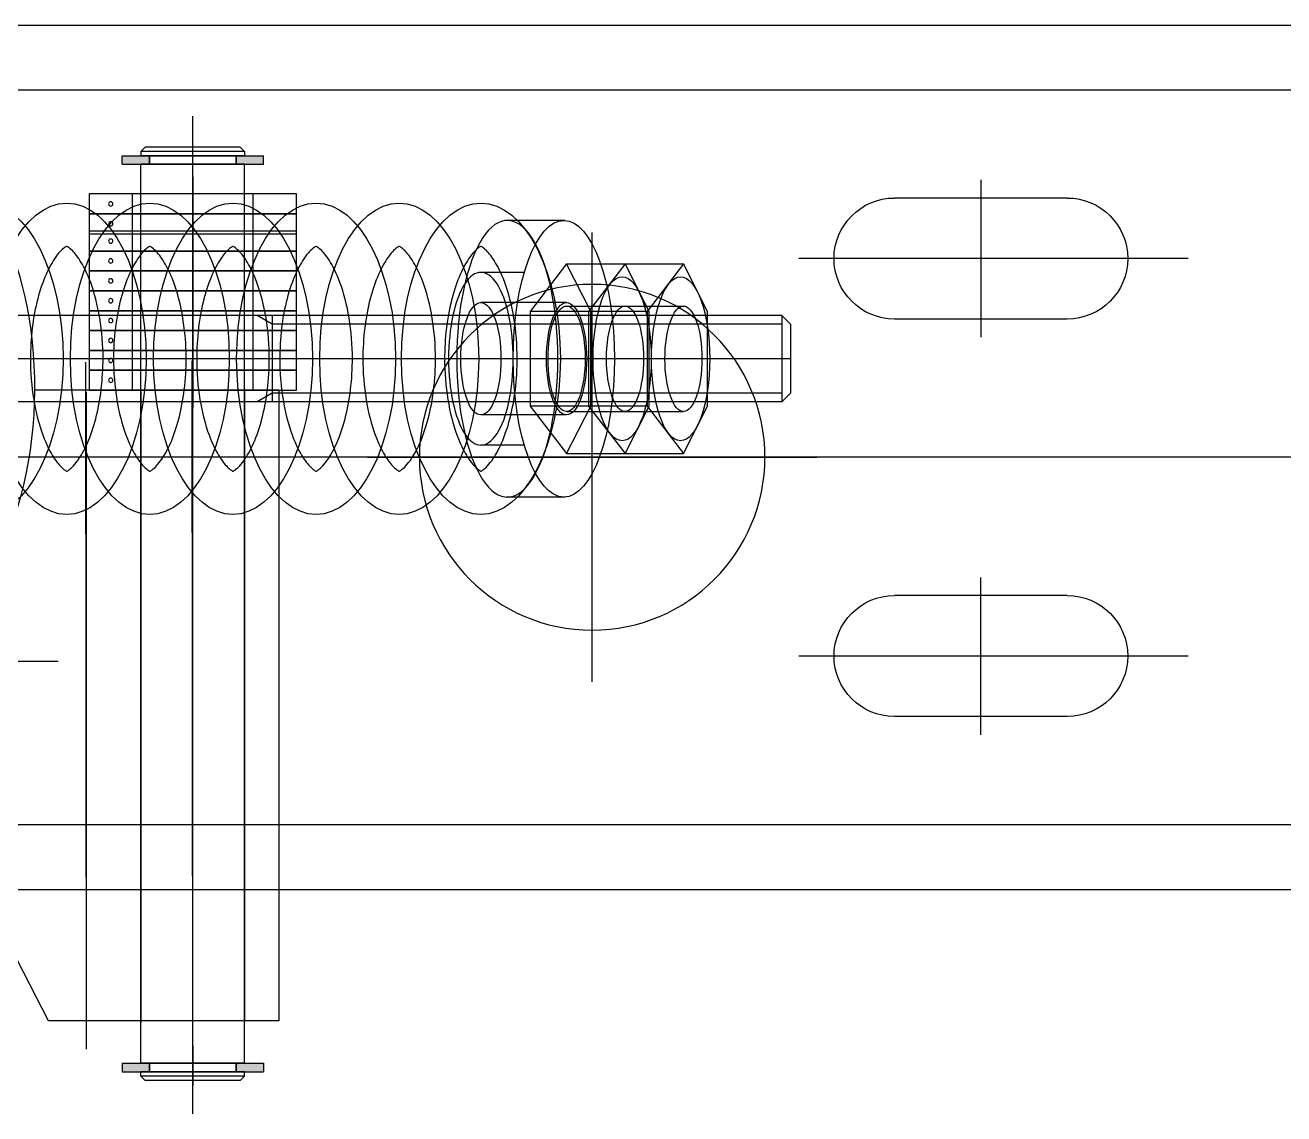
# Model space of a CAD drawing. Header units: millimetres. Extents: x 2370 to 266135, y -585395 to 33485.
# Drawn here: x 155302.2 to 155593.6, y 16804.6 to 17056.5 of the extents above; entities that cross this region are included whole.
import ezdxf
from ezdxf.lldxf.tags import DXFTag

# ---------------------------------------------------------------- set-up
doc = ezdxf.new("R2010")
doc.units = ezdxf.units.MM
tags = doc.linetypes.add('CENTER', pattern=[2, 1.25, -0.25, 0.25, -0.25]).pattern_tags.tags
tags[10:11] = [DXFTag(74, 4), DXFTag(75, 0), DXFTag(340, '0'), DXFTag(46, 1.0), DXFTag(50, 0.0), DXFTag(44, 0.0), DXFTag(45, 0.0)]
tags[8:9] = [DXFTag(74, 4), DXFTag(75, 0), DXFTag(340, '0'), DXFTag(46, 1.0), DXFTag(50, 0.0), DXFTag(44, 0.0), DXFTag(45, 0.0)]
tags[6:7] = [DXFTag(74, 4), DXFTag(75, 0), DXFTag(340, '0'), DXFTag(46, 1.0), DXFTag(50, 0.0), DXFTag(44, 0.0), DXFTag(45, 0.0)]
tags[4:5] = [DXFTag(74, 4), DXFTag(75, 0), DXFTag(340, '0'), DXFTag(46, 1.0), DXFTag(50, 0.0), DXFTag(44, 0.0), DXFTag(45, 0.0)]
tags = doc.linetypes.add('HIDDEN', pattern=[0.375, 0.25, -0.125]).pattern_tags.tags
tags[6:7] = [DXFTag(74, 4), DXFTag(75, 0), DXFTag(340, '0'), DXFTag(46, 1.0), DXFTag(50, 0.0), DXFTag(44, 0.0), DXFTag(45, 0.0)]
tags[4:5] = [DXFTag(74, 4), DXFTag(75, 0), DXFTag(340, '0'), DXFTag(46, 1.0), DXFTag(50, 0.0), DXFTag(44, 0.0), DXFTag(45, 0.0)]

# ---------------------------------------------------------------- blocks, each defined once
blk = doc.blocks.new('A$C7E5A2A8')
at = {"color": 1, "linetype": 'CENTER'}
for p, q in [((2698.58, 251.94, 0), (2698.58, 21.02, 0)), ((2698.58, 236.2, 0), (2698.58, 245.3, 0)), ((2881.03, 164.2, 0), (2881.03, 127.8, 0)), ((2004, 147.2, 0), (2667.41, 147.2, 0)), ((2929.06, 146, 0), (2838.88, 146, 0)), ((3191.03, 100, 0), (2181.03, 100, 0)), ((2836.96, 77.2, 0), (2584.72, 77.2, 0)), ((2789.71, 77.2, 0), (2604.65, 77.2, 0)), ((2801.01, 77.2, 0), (2752.78, 77.2, 0)), ((2809.73, 77.2, 0), (2770, 77.2, 0)), ((2823.25, 77.2, 0), (2783.53, 77.2, 0)), ((2881.03, 35.8, 0), (2881.03, 72.2, 0)), ((2929.06, 54, 0), (2838.88, 54, 0)), ((2698.58, 36.2, 0), (2698.58, 27.1, 0))]:
    blk.add_line(p, q, dxfattribs=at)
for p, q in [((2682.25, 242.2, 0), (2714.91, 242.2, 0)), ((2682.25, 240.2, 0), (2682.25, 242.2, 0)), ((2686.58, 243.2, 0), (2687.58, 244.2, 0)), ((2686.58, 243.2, 0), (2686.58, 242.2, 0)), ((2710.58, 243.2, 0), (2686.58, 243.2, 0)), ((2710.58, 242.2, 0), (2686.58, 242.2, 0)), ((2709.58, 244.2, 0), (2687.58, 244.2, 0)), ((2688.58, 242.2, 0), (2688.58, 240.2, 0)), ((2688.58, 240.2, 0), (2688.58, 242.2, 0)), ((2708.58, 242.2, 0), (2708.58, 240.2, 0)), ((2708.58, 240.2, 0), (2708.58, 242.2, 0)), ((2709.58, 244.2, 0), (2710.58, 243.2, 0)), ((2710.58, 243.2, 0), (2710.58, 242.2, 0)), ((2714.91, 240.2, 0), (2714.91, 242.2, 0)), ((2682.25, 240.2, 0), (2714.91, 240.2, 0)), ((2710.58, 240.2, 0), (2686.58, 240.2, 0)), ((2686.58, 240.2, 0), (2686.58, 32.2, 0)), ((2710.58, 240.2, 0), (2710.58, 32.2, 0)), ((2665.15, 230.45, 0), (2609.67, 122.55, 0)), ((2718.52, 230.45, 0), (2665.15, 230.45, 0)), ((2686.52, 84.81, 0), (2686.52, 230.8, 0)), ((2710.52, 84.55, 0), (2710.52, 230.54, 0)), ((2718.52, 84.46, 0), (2718.52, 230.45, 0)), ((2791.03, 152, 0), (2791.03, 48, 0)), ((2784.71, 109.2, 0), (2771.16, 109.2, 0)), ((2739.03, 100, 0), (2843.03, 100, 0)), ((2785.12, 99.14, 0), (2798.65, 99.14, 0)), ((2798.65, 99.14, 0), (2812.17, 99.14, 0)), ((2698.58, 75.87, 0), (2698.58, 88.47, 0)), ((2790.22, 88.17, 0), (2776.69, 88.17, 0)), ((2803.74, 88.17, 0), (2790.22, 88.17, 0)), ((2834.96, 87.2, 0), (2592.22, 87.2, 0)), ((2834.96, 67.2, 0), (2834.96, 87.2, 0)), ((2836.96, 85.2, 0), (2834.96, 87.2, 0)), ((2836.96, 69.2, 0), (2836.96, 85.2, 0)), ((2718.52, 84.46, 0), (2661.99, 84.48, 0)), ((2674.58, 84.47, 0), (2722.58, 84.47, 0)), ((2674.58, 79.87, 0), (2674.58, 84.47, 0)), ((2684.58, 84.47, 0), (2684.58, 79.87, 0)), ((2698.58, 71.27, 0), (2698.58, 83.87, 0)), ((2712.58, 84.47, 0), (2712.58, 79.87, 0)), ((2722.58, 84.47, 0), (2722.58, 79.87, 0)), ((2722.58, 79.87, 0), (2674.58, 79.87, 0)), ((2674.58, 79.87, 0), (2722.58, 79.87, 0)), ((2674.58, 75.27, 0), (2674.58, 79.87, 0)), ((2684.58, 79.87, 0), (2684.58, 75.27, 0)), ((2698.58, 66.67, 0), (2698.58, 79.27, 0)), ((2712.58, 79.87, 0), (2712.58, 75.27, 0)), ((2722.58, 79.87, 0), (2722.58, 75.27, 0)), ((2722.58, 75.27, 0), (2674.58, 75.27, 0)), ((2674.58, 75.27, 0), (2722.58, 75.27, 0)), ((2674.58, 70.67, 0), (2674.58, 75.27, 0)), ((2684.58, 75.27, 0), (2684.58, 70.67, 0)), ((2698.58, 62.07, 0), (2698.58, 74.67, 0)), ((2712.58, 75.27, 0), (2712.58, 70.67, 0)), ((2722.58, 75.27, 0), (2722.58, 70.67, 0)), ((2722.58, 70.67, 0), (2674.58, 70.67, 0)), ((2674.58, 70.67, 0), (2722.58, 70.67, 0)), ((2674.58, 66.07, 0), (2674.58, 70.67, 0)), ((2684.58, 70.67, 0), (2684.58, 66.07, 0)), ((2698.58, 57.47, 0), (2698.58, 70.07, 0)), ((2712.58, 70.67, 0), (2712.58, 66.07, 0)), ((2722.58, 70.67, 0), (2722.58, 66.07, 0)), ((2834.96, 67.2, 0), (2592.22, 67.2, 0)), ((2836.96, 69.2, 0), (2834.96, 67.2, 0)), ((2722.58, 66.07, 0), (2674.58, 66.07, 0)), ((2674.58, 66.07, 0), (2722.58, 66.07, 0)), ((2674.58, 61.47, 0), (2674.58, 66.07, 0)), ((2684.58, 66.07, 0), (2684.58, 61.47, 0)), ((2698.58, 52.87, 0), (2698.58, 65.47, 0)), ((2712.58, 66.07, 0), (2712.58, 61.47, 0)), ((2722.58, 66.07, 0), (2722.58, 61.47, 0)), ((2790.22, 66.23, 0), (2776.69, 66.23, 0)), ((2803.74, 66.23, 0), (2790.22, 66.23, 0)), ((2722.58, 61.47, 0), (2674.58, 61.47, 0)), ((2674.58, 61.47, 0), (2722.58, 61.47, 0)), ((2674.58, 56.87, 0), (2674.58, 61.47, 0)), ((2684.58, 61.47, 0), (2684.58, 56.87, 0)), ((2712.58, 61.47, 0), (2712.58, 56.87, 0)), ((2722.58, 61.47, 0), (2722.58, 56.87, 0)), ((2698.58, 48.27, 0), (2698.58, 60.87, 0)), ((2722.58, 56.87, 0), (2674.58, 56.87, 0)), ((2674.58, 56.87, 0), (2722.58, 56.87, 0)), ((2674.58, 52.27, 0), (2674.58, 56.87, 0)), ((2684.58, 56.87, 0), (2684.58, 52.27, 0)), ((2698.58, 43.67, 0), (2698.58, 56.27, 0)), ((2712.58, 56.87, 0), (2712.58, 52.27, 0)), ((2722.58, 56.87, 0), (2722.58, 52.27, 0)), ((2785.12, 55.26, 0), (2798.65, 55.26, 0)), ((2798.65, 55.26, 0), (2812.17, 55.26, 0)), ((2722.58, 52.27, 0), (2674.58, 52.27, 0)), ((2674.58, 52.27, 0), (2722.58, 52.27, 0)), ((2674.58, 47.67, 0), (2674.58, 52.27, 0)), ((2684.58, 52.27, 0), (2684.58, 47.67, 0)), ((2698.58, 39.67, 0), (2698.58, 52.27, 0)), ((2712.58, 52.27, 0), (2712.58, 47.67, 0)), ((2722.58, 52.27, 0), (2722.58, 47.67, 0)), ((2674.58, 48.27, 0), (2722.58, 48.27, 0)), ((2674.58, 43.67, 0), (2674.58, 48.27, 0)), ((2722.58, 47.67, 0), (2674.58, 47.67, 0)), ((2684.58, 48.27, 0), (2684.58, 43.67, 0)), ((2698.58, 35.07, 0), (2698.58, 47.67, 0)), ((2712.58, 48.27, 0), (2712.58, 43.67, 0)), ((2722.58, 48.27, 0), (2722.58, 43.67, 0)), ((2784.71, 45.2, 0), (2771.16, 45.2, 0)), ((2722.58, 43.67, 0), (2674.58, 43.67, 0)), ((2674.58, 43.67, 0), (2722.58, 43.67, 0)), ((2674.58, 39.07, 0), (2674.58, 43.67, 0)), ((2684.58, 43.67, 0), (2684.58, 39.07, 0)), ((2712.58, 43.67, 0), (2712.58, 39.07, 0)), ((2722.58, 43.67, 0), (2722.58, 39.07, 0)), ((2722.58, 39.07, 0), (2674.58, 39.07, 0)), ((2682.25, 32.2, 0), (2714.91, 32.2, 0)), ((2682.25, 32.2, 0), (2682.25, 30.2, 0)), ((2710.58, 32.2, 0), (2686.58, 32.2, 0)), ((2688.58, 30.2, 0), (2688.58, 32.2, 0)), ((2688.58, 32.2, 0), (2688.58, 30.2, 0)), ((2708.58, 30.2, 0), (2708.58, 32.2, 0)), ((2708.58, 32.2, 0), (2708.58, 30.2, 0)), ((2714.91, 32.2, 0), (2714.91, 30.2, 0)), ((2682.25, 30.2, 0), (2714.91, 30.2, 0)), ((2710.58, 30.2, 0), (2686.58, 30.2, 0)), ((2686.58, 29.2, 0), (2686.58, 30.2, 0)), ((2686.58, 29.2, 0), (2687.58, 28.2, 0)), ((2710.58, 29.2, 0), (2686.58, 29.2, 0)), ((2709.58, 28.2, 0), (2710.58, 29.2, 0)), ((2710.58, 29.2, 0), (2710.58, 30.2, 0)), ((2709.58, 28.2, 0), (2687.58, 28.2, 0))]:
    blk.add_line(p, q)
at = {"color": 1}
for p, q in [((2673.94, 236.94, 0), (2673.8, 77.95, 0)), ((2698.59, 236.67, 0), (2698.45, 77.68, 0)), ((2673.88, 84.95, 0), (2673.88, 230.94, 0))]:
    blk.add_line(p, q, dxfattribs=at)
at = {"color": 7}
for p, q in [((0, 200.01, 0), (3111.03, 200, 0)), ((0, 0.01, 0), (3111.03, 0, 0))]:
    blk.add_line(p, q, dxfattribs=at)
at = {"color": 2}
for p, q in [((0, 185.01, 0), (3111.03, 185, 0)), ((0, 15.01, 0), (3111.03, 15, 0))]:
    blk.add_line(p, q, dxfattribs=at)
at = {"ltscale": 0.5}
for p, q in [((2901.03, 160, 0), (2861.03, 160, 0)), ((2901.03, 132, 0), (2861.03, 132, 0)), ((2901.03, 68, 0), (2861.03, 68, 0)), ((2901.03, 40, 0), (2861.03, 40, 0))]:
    blk.add_line(p, q, dxfattribs=at)
at = {"color": 4, "linetype": 'HIDDEN'}
for p, q in [((2775.33, 97.2, 0), (2765.27, 97.2, 0)), ((2785.12, 90.2, 0), (2765.27, 90.2, 0)), ((2785.12, 89.4, 0), (2798.65, 89.4, 0)), ((2798.65, 89.4, 0), (2812.17, 89.4, 0)), ((2785.12, 64.2, 0), (2765.27, 64.2, 0)), ((2785.12, 65, 0), (2798.65, 65, 0)), ((2798.65, 65, 0), (2812.17, 65, 0)), ((2775.33, 57.2, 0), (2765.27, 57.2, 0))]:
    blk.add_line(p, q, dxfattribs=at)
at = {"color": 3}
for p, q in [((2716.96, 85.2, 0), (2713.5, 87.2, 0)), ((2716.96, 67.2, 0), (2716.96, 87.2, 0)), ((2834.96, 85.2, 0), (2716.96, 85.2, 0)), ((2716.96, 69.2, 0), (2713.5, 67.2, 0)), ((2834.96, 69.2, 0), (2716.96, 69.2, 0))]:
    blk.add_line(p, q, dxfattribs=at)
at = {"elevation": 0}
for points in [[(2785.12, 55.26), (2776.69, 66.23), (2776.69, 88.17), (2785.12, 99.14)], [(2804.24, 66.23), (2798.65, 55.26), (2790.22, 66.23), (2790.22, 88.17), (2798.65, 99.14), (2804.24, 88.17), (2804.24, 66.23)], [(2798.65, 55.26), (2790.22, 66.23), (2790.22, 88.17), (2798.65, 99.14)], [(2817.77, 66.23), (2812.17, 55.26), (2803.74, 66.23), (2803.74, 88.17), (2812.17, 99.14), (2817.77, 88.17), (2817.77, 66.23)]]:
    blk.add_lwpolyline(points, dxfattribs=at)
at = {"color": 4, "linetype": 'HIDDEN', "elevation": 0}
for points in [[(2785.12, 99.14), (2790.72, 88.17), (2790.72, 66.23)], [(2798.65, 99.14), (2804.24, 88.17), (2804.24, 66.23)], [(2790.72, 66.23), (2785.12, 55.26)], [(2804.24, 66.23), (2798.65, 55.26)]]:
    blk.add_lwpolyline(points, dxfattribs=at)
blk.add_circle((2791.03, 100, 0), 40)
at = {"ltscale": 0.5}
for centre in [(2679.58, 82.17, 0), (2679.58, 77.57, 0), (2679.58, 72.97, 0), (2679.58, 68.37, 0), (2679.58, 63.77, 0), (2679.58, 59.17, 0), (2679.58, 54.57, 0), (2679.58, 49.97, 0), (2679.58, 45.97, 0), (2679.58, 41.37, 0)]:
    blk.add_circle(centre, 0.5, dxfattribs=at)
for centre, start, end in [((2861.03, 146, 0), 90, 270), ((2901.03, 146, 0), 270, 90), ((2861.03, 54, 0), 90, 270), ((2901.03, 54, 0), 270, 90)]:
    blk.add_arc(centre, 14, start, end, dxfattribs=at)
blk.add_ellipse((2631.75, 84.31, 0), major_axis=(0.31, -55.5), ratio=0.545048, start_param=3.141593, end_param=9.424778)
at = {"extrusion": (0, 0, -1)}
for centre, major_axis, ratio in [((2650.15, 77.2, 0), (0, 36.04), 0.5106), ((2669.39, 77.2, 0), (0, 36.04), 0.5106), ((2688.63, 77.2, 0), (0, 36.04), 0.5106), ((2707.87, 77.2, 0), (0, 36.04), 0.5106), ((2727.12, 77.2, 0), (0, 36.04), 0.5106), ((2746.36, 77.2, 0), (0, 36.04), 0.5106), ((2765.27, 77.2, 0), (0, 36.04), 0.5106), ((2784.48, 77.2, 0), (0, -32.01), 0.366171), ((2797.98, 77.2, 0), (0, 18.96), 0.355185), ((2811.51, 77.2, 0), (0, 18.96), 0.355185), ((2785.12, 77.2, 0), (0, -13), 0.357233), ((2798.65, 77.2, 0), (0, 12.2), 0.351377), ((2812.17, 77.2, 0), (0, 12.2), 0.351377)]:
    blk.add_ellipse(centre, major_axis=major_axis, ratio=ratio, dxfattribs=at)
for centre, major_axis, ratio, start_param, end_param in [((2771.4, 77.2, 0), (0, -32.01), 0.366171, 6.263012, 9.444951), ((2765.27, 77.2, 0), (0, 20), 0.374257, 3.661356, 5.763422)]:
    blk.add_ellipse(centre, major_axis=major_axis, ratio=ratio, start_param=start_param, end_param=end_param, dxfattribs=at)
at = {"color": 4, "linetype": 'HIDDEN', "extrusion": (0, 0, -1)}
for centre, major_axis, ratio, start_param, end_param in [((2771.4, 77.2, 0), (0, -32.01), 0.366171, 3.12142, 6.303358), ((2765.27, 77.2, 0), (0, 20), 0.374257, 5.763422, 6.283185), ((2765.27, 77.2, 0), (0, 20), 0.374257, 0, 3.141593), ((2765.27, 77.2, 0), (0, 20), 0.374257, 3.141593, 3.661356)]:
    blk.add_ellipse(centre, major_axis=major_axis, ratio=ratio, start_param=start_param, end_param=end_param, dxfattribs=at)
for centre, major_axis, ratio in [((2765.27, 77.2, 0), (0, -13), 0.357233), ((2785.12, 77.2, 0), (0, 12.2), 0.351377), ((2798.65, 77.2, 0), (0, 12.2), 0.351377)]:
    blk.add_ellipse(centre, major_axis=major_axis, ratio=ratio, dxfattribs=at)
for points, knots in [([(2669.39, 51.19, 0), (2669.29, 51.23, 0), (2669.1, 51.33, 0), (2668.56, 51.73, 0), (2668.21, 52.03, 0), (2667.43, 52.88, 0), (2667, 53.42, 0), (2665.81, 55.19, 0), (2665.04, 56.62, 0), (2663.63, 60.02, 0), (2663, 61.98, 0), (2661.96, 66.26, 0), (2661.56, 68.58, 0), (2661.06, 73.37, 0), (2660.95, 75.85, 0), (2661.06, 81.55, 0), (2661.38, 84.76, 0), (2662.49, 90.7, 0), (2663.27, 93.43, 0), (2664.86, 97.39, 0), (2665.6, 98.83, 0), (2667.04, 101.1, 0), (2667.75, 101.92, 0), (2668.69, 102.8, 0), (2669, 103.01, 0), (2669.28, 103.17, 0), (2669.35, 103.2, 0), (2669.39, 103.22, 0)], [3.359403, 3.359403, 3.359403, 3.359403, 3.503522, 3.503522, 3.647642, 3.647642, 3.791762, 3.791762, 4.030869, 4.030869, 4.269976, 4.269976, 4.509083, 4.509083, 4.74819, 4.74819, 5.062444, 5.062444, 5.376698, 5.376698, 5.60808, 5.60808, 5.839461, 5.839461, 6.00059, 6.00059, 6.065375, 6.065375, 6.065375, 6.065375]), ([(2669.39, 103.22, 0), (2669.49, 103.18, 0), (2669.68, 103.08, 0), (2670.22, 102.68, 0), (2670.57, 102.38, 0), (2671.35, 101.53, 0), (2671.78, 100.98, 0), (2672.97, 99.22, 0), (2673.74, 97.78, 0), (2675.15, 94.38, 0), (2675.79, 92.42, 0), (2676.82, 88.14, 0), (2677.22, 85.83, 0), (2677.72, 81.04, 0), (2677.83, 78.56, 0), (2677.73, 72.86, 0), (2677.4, 69.64, 0), (2676.29, 63.7, 0), (2675.51, 60.98, 0), (2673.92, 57.01, 0), (2673.18, 55.58, 0), (2671.74, 53.31, 0), (2671.03, 52.49, 0), (2670.09, 51.61, 0), (2669.78, 51.39, 0), (2669.5, 51.23, 0), (2669.44, 51.2, 0), (2669.39, 51.19, 0)], [0.21781, 0.21781, 0.21781, 0.21781, 0.36193, 0.36193, 0.506049, 0.506049, 0.650169, 0.650169, 0.889276, 0.889276, 1.128383, 1.128383, 1.36749, 1.36749, 1.606597, 1.606597, 1.920851, 1.920851, 2.235106, 2.235106, 2.466487, 2.466487, 2.697868, 2.697868, 2.858998, 2.858998, 2.923783, 2.923783, 2.923783, 2.923783]), ([(2688.63, 51.19, 0), (2688.53, 51.23, 0), (2688.34, 51.33, 0), (2687.8, 51.73, 0), (2687.46, 52.03, 0), (2686.68, 52.88, 0), (2686.24, 53.42, 0), (2685.05, 55.19, 0), (2684.28, 56.62, 0), (2682.87, 60.02, 0), (2682.24, 61.98, 0), (2681.2, 66.26, 0), (2680.8, 68.58, 0), (2680.3, 73.37, 0), (2680.19, 75.85, 0), (2680.3, 81.55, 0), (2680.62, 84.76, 0), (2681.73, 90.7, 0), (2682.52, 93.43, 0), (2684.1, 97.39, 0), (2684.84, 98.83, 0), (2686.28, 101.1, 0), (2686.99, 101.92, 0), (2687.93, 102.8, 0), (2688.24, 103.01, 0), (2688.52, 103.17, 0), (2688.59, 103.2, 0), (2688.63, 103.22, 0)], [3.359403, 3.359403, 3.359403, 3.359403, 3.503522, 3.503522, 3.647642, 3.647642, 3.791762, 3.791762, 4.030869, 4.030869, 4.269976, 4.269976, 4.509083, 4.509083, 4.74819, 4.74819, 5.062444, 5.062444, 5.376698, 5.376698, 5.60808, 5.60808, 5.839461, 5.839461, 6.00059, 6.00059, 6.065375, 6.065375, 6.065375, 6.065375]), ([(2688.63, 103.22, 0), (2688.73, 103.18, 0), (2688.92, 103.08, 0), (2689.46, 102.68, 0), (2689.81, 102.38, 0), (2690.59, 101.53, 0), (2691.02, 100.98, 0), (2692.21, 99.22, 0), (2692.98, 97.78, 0), (2694.39, 94.38, 0), (2695.03, 92.42, 0), (2696.06, 88.14, 0), (2696.46, 85.83, 0), (2696.97, 81.04, 0), (2697.07, 78.56, 0), (2696.97, 72.86, 0), (2696.64, 69.64, 0), (2695.54, 63.7, 0), (2694.75, 60.98, 0), (2693.17, 57.01, 0), (2692.43, 55.58, 0), (2690.98, 53.31, 0), (2690.28, 52.49, 0), (2689.33, 51.61, 0), (2689.02, 51.39, 0), (2688.74, 51.23, 0), (2688.68, 51.2, 0), (2688.63, 51.19, 0)], [0.21781, 0.21781, 0.21781, 0.21781, 0.36193, 0.36193, 0.506049, 0.506049, 0.650169, 0.650169, 0.889276, 0.889276, 1.128383, 1.128383, 1.36749, 1.36749, 1.606597, 1.606597, 1.920851, 1.920851, 2.235106, 2.235106, 2.466487, 2.466487, 2.697868, 2.697868, 2.858998, 2.858998, 2.923783, 2.923783, 2.923783, 2.923783]), ([(2707.87, 51.19, 0), (2707.77, 51.23, 0), (2707.58, 51.33, 0), (2707.05, 51.73, 0), (2706.7, 52.03, 0), (2705.92, 52.88, 0), (2705.48, 53.42, 0), (2704.3, 55.19, 0), (2703.52, 56.62, 0), (2702.12, 60.02, 0), (2701.48, 61.98, 0), (2700.44, 66.26, 0), (2700.05, 68.58, 0), (2699.54, 73.37, 0), (2699.44, 75.85, 0), (2699.54, 81.55, 0), (2699.86, 84.76, 0), (2700.97, 90.7, 0), (2701.76, 93.43, 0), (2703.34, 97.39, 0), (2704.08, 98.83, 0), (2705.53, 101.1, 0), (2706.23, 101.92, 0), (2707.17, 102.8, 0), (2707.49, 103.01, 0), (2707.77, 103.17, 0), (2707.83, 103.2, 0), (2707.87, 103.22, 0)], [3.359403, 3.359403, 3.359403, 3.359403, 3.503522, 3.503522, 3.647642, 3.647642, 3.791762, 3.791762, 4.030869, 4.030869, 4.269976, 4.269976, 4.509083, 4.509083, 4.74819, 4.74819, 5.062444, 5.062444, 5.376698, 5.376698, 5.60808, 5.60808, 5.839461, 5.839461, 6.00059, 6.00059, 6.065375, 6.065375, 6.065375, 6.065375]), ([(2707.87, 103.22, 0), (2707.98, 103.18, 0), (2708.17, 103.08, 0), (2708.7, 102.68, 0), (2709.05, 102.38, 0), (2709.83, 101.53, 0), (2710.27, 100.98, 0), (2711.45, 99.22, 0), (2712.23, 97.78, 0), (2713.63, 94.38, 0), (2714.27, 92.42, 0), (2715.3, 88.14, 0), (2715.7, 85.83, 0), (2716.21, 81.04, 0), (2716.31, 78.56, 0), (2716.21, 72.86, 0), (2715.89, 69.64, 0), (2714.78, 63.7, 0), (2713.99, 60.98, 0), (2712.41, 57.01, 0), (2711.67, 55.58, 0), (2710.22, 53.31, 0), (2709.52, 52.49, 0), (2708.57, 51.61, 0), (2708.26, 51.39, 0), (2707.98, 51.23, 0), (2707.92, 51.2, 0), (2707.87, 51.19, 0)], [0.21781, 0.21781, 0.21781, 0.21781, 0.36193, 0.36193, 0.506049, 0.506049, 0.650169, 0.650169, 0.889276, 0.889276, 1.128383, 1.128383, 1.36749, 1.36749, 1.606597, 1.606597, 1.920851, 1.920851, 2.235106, 2.235106, 2.466487, 2.466487, 2.697868, 2.697868, 2.858998, 2.858998, 2.923783, 2.923783, 2.923783, 2.923783]), ([(2727.12, 51.19, 0), (2727.02, 51.23, 0), (2726.83, 51.33, 0), (2726.29, 51.73, 0), (2725.94, 52.03, 0), (2725.16, 52.88, 0), (2724.73, 53.42, 0), (2723.54, 55.19, 0), (2722.77, 56.62, 0), (2721.36, 60.02, 0), (2720.72, 61.98, 0), (2719.69, 66.26, 0), (2719.29, 68.58, 0), (2718.78, 73.37, 0), (2718.68, 75.85, 0), (2718.78, 81.55, 0), (2719.11, 84.76, 0), (2720.21, 90.7, 0), (2721, 93.43, 0), (2722.58, 97.39, 0), (2723.32, 98.83, 0), (2724.77, 101.1, 0), (2725.47, 101.92, 0), (2726.42, 102.8, 0), (2726.73, 103.01, 0), (2727.01, 103.17, 0), (2727.07, 103.2, 0), (2727.12, 103.22, 0)], [3.359403, 3.359403, 3.359403, 3.359403, 3.503522, 3.503522, 3.647642, 3.647642, 3.791762, 3.791762, 4.030869, 4.030869, 4.269976, 4.269976, 4.509083, 4.509083, 4.74819, 4.74819, 5.062444, 5.062444, 5.376698, 5.376698, 5.60808, 5.60808, 5.839461, 5.839461, 6.00059, 6.00059, 6.065375, 6.065375, 6.065375, 6.065375]), ([(2727.12, 103.22, 0), (2727.22, 103.18, 0), (2727.41, 103.08, 0), (2727.95, 102.68, 0), (2728.29, 102.38, 0), (2729.07, 101.53, 0), (2729.51, 100.98, 0), (2730.7, 99.22, 0), (2731.47, 97.78, 0), (2732.87, 94.38, 0), (2733.51, 92.42, 0), (2734.55, 88.14, 0), (2734.94, 85.83, 0), (2735.45, 81.04, 0), (2735.56, 78.56, 0), (2735.45, 72.86, 0), (2735.13, 69.64, 0), (2734.02, 63.7, 0), (2733.23, 60.98, 0), (2731.65, 57.01, 0), (2730.91, 55.58, 0), (2729.47, 53.31, 0), (2728.76, 52.49, 0), (2727.82, 51.61, 0), (2727.51, 51.39, 0), (2727.23, 51.23, 0), (2727.16, 51.2, 0), (2727.12, 51.19, 0)], [0.21781, 0.21781, 0.21781, 0.21781, 0.36193, 0.36193, 0.506049, 0.506049, 0.650169, 0.650169, 0.889276, 0.889276, 1.128383, 1.128383, 1.36749, 1.36749, 1.606597, 1.606597, 1.920851, 1.920851, 2.235106, 2.235106, 2.466487, 2.466487, 2.697868, 2.697868, 2.858998, 2.858998, 2.923783, 2.923783, 2.923783, 2.923783]), ([(2746.36, 51.19, 0), (2746.26, 51.23, 0), (2746.07, 51.33, 0), (2745.53, 51.73, 0), (2745.18, 52.03, 0), (2744.4, 52.88, 0), (2743.97, 53.42, 0), (2742.78, 55.19, 0), (2742.01, 56.62, 0), (2740.6, 60.02, 0), (2739.96, 61.98, 0), (2738.93, 66.26, 0), (2738.53, 68.58, 0), (2738.03, 73.37, 0), (2737.92, 75.85, 0), (2738.02, 81.55, 0), (2738.35, 84.76, 0), (2739.46, 90.7, 0), (2740.24, 93.43, 0), (2741.83, 97.39, 0), (2742.57, 98.83, 0), (2744.01, 101.1, 0), (2744.72, 101.92, 0), (2745.66, 102.8, 0), (2745.97, 103.01, 0), (2746.25, 103.17, 0), (2746.31, 103.2, 0), (2746.36, 103.22, 0)], [3.359403, 3.359403, 3.359403, 3.359403, 3.503522, 3.503522, 3.647642, 3.647642, 3.791762, 3.791762, 4.030869, 4.030869, 4.269976, 4.269976, 4.509083, 4.509083, 4.74819, 4.74819, 5.062444, 5.062444, 5.376698, 5.376698, 5.60808, 5.60808, 5.839461, 5.839461, 6.00059, 6.00059, 6.065375, 6.065375, 6.065375, 6.065375]), ([(2746.36, 103.22, 0), (2746.46, 103.18, 0), (2746.65, 103.08, 0), (2747.19, 102.68, 0), (2747.53, 102.38, 0), (2748.32, 101.53, 0), (2748.75, 100.98, 0), (2749.94, 99.22, 0), (2750.71, 97.78, 0), (2752.12, 94.38, 0), (2752.75, 92.42, 0), (2753.79, 88.14, 0), (2754.19, 85.83, 0), (2754.69, 81.04, 0), (2754.8, 78.56, 0), (2754.69, 72.86, 0), (2754.37, 69.64, 0), (2753.26, 63.7, 0), (2752.48, 60.98, 0), (2750.89, 57.01, 0), (2750.15, 55.58, 0), (2748.71, 53.31, 0), (2748, 52.49, 0), (2747.06, 51.61, 0), (2746.75, 51.39, 0), (2746.47, 51.23, 0), (2746.4, 51.2, 0), (2746.36, 51.19, 0)], [0.21781, 0.21781, 0.21781, 0.21781, 0.36193, 0.36193, 0.506049, 0.506049, 0.650169, 0.650169, 0.889276, 0.889276, 1.128383, 1.128383, 1.36749, 1.36749, 1.606597, 1.606597, 1.920851, 1.920851, 2.235106, 2.235106, 2.466487, 2.466487, 2.697868, 2.697868, 2.858998, 2.858998, 2.923783, 2.923783, 2.923783, 2.923783]), ([(2765.27, 51.19, 0), (2765.17, 51.23, 0), (2764.98, 51.33, 0), (2764.44, 51.73, 0), (2764.1, 52.03, 0), (2763.31, 52.88, 0), (2762.88, 53.42, 0), (2761.69, 55.19, 0), (2760.92, 56.62, 0), (2759.51, 60.02, 0), (2758.88, 61.98, 0), (2757.84, 66.26, 0), (2757.44, 68.58, 0), (2756.94, 73.37, 0), (2756.83, 75.85, 0), (2756.94, 81.55, 0), (2757.26, 84.76, 0), (2758.37, 90.7, 0), (2759.15, 93.43, 0), (2760.74, 97.39, 0), (2761.48, 98.83, 0), (2762.92, 101.1, 0), (2763.63, 101.92, 0), (2764.57, 102.8, 0), (2764.88, 103.01, 0), (2765.16, 103.17, 0), (2765.23, 103.2, 0), (2765.27, 103.22, 0)], [3.359403, 3.359403, 3.359403, 3.359403, 3.503522, 3.503522, 3.647642, 3.647642, 3.791762, 3.791762, 4.030869, 4.030869, 4.269976, 4.269976, 4.509083, 4.509083, 4.74819, 4.74819, 5.062444, 5.062444, 5.376698, 5.376698, 5.60808, 5.60808, 5.839461, 5.839461, 6.00059, 6.00059, 6.065375, 6.065375, 6.065375, 6.065375]), ([(2765.27, 103.22, 0), (2765.37, 103.18, 0), (2765.56, 103.08, 0), (2766.1, 102.68, 0), (2766.45, 102.38, 0), (2767.23, 101.53, 0), (2767.66, 100.98, 0), (2768.85, 99.22, 0), (2769.62, 97.78, 0), (2771.03, 94.38, 0), (2771.67, 92.42, 0), (2772.7, 88.14, 0), (2773.1, 85.83, 0), (2773.6, 81.04, 0), (2773.71, 78.56, 0), (2773.61, 72.86, 0), (2773.28, 69.64, 0), (2772.17, 63.7, 0), (2771.39, 60.98, 0), (2769.8, 57.01, 0), (2769.07, 55.58, 0), (2767.62, 53.31, 0), (2766.91, 52.49, 0), (2765.97, 51.61, 0), (2765.66, 51.39, 0), (2765.38, 51.23, 0), (2765.32, 51.2, 0), (2765.27, 51.19, 0)], [0.21781, 0.21781, 0.21781, 0.21781, 0.36193, 0.36193, 0.506049, 0.506049, 0.650169, 0.650169, 0.889276, 0.889276, 1.128383, 1.128383, 1.36749, 1.36749, 1.606597, 1.606597, 1.920851, 1.920851, 2.235106, 2.235106, 2.466487, 2.466487, 2.697868, 2.697868, 2.858998, 2.858998, 2.923783, 2.923783, 2.923783, 2.923783])]:
    blk.add_open_spline(points, degree=3, knots=knots)
at = {"color": 3, "linetype": 'Continuous'}
for points in [[(2682.25, 240.2, 0), (2688.58, 240.2, 0), (2682.25, 242.2, 0)], [(2682.25, 242.2, 0), (2688.58, 240.2, 0), (2688.58, 242.2, 0)], [(2708.58, 240.2, 0), (2714.91, 240.2, 0), (2708.58, 242.2, 0)], [(2708.58, 242.2, 0), (2714.91, 240.2, 0), (2714.91, 242.2, 0)], [(2682.25, 30.2, 0), (2688.58, 30.2, 0), (2682.25, 32.2, 0)], [(2682.25, 32.2, 0), (2688.58, 30.2, 0), (2688.58, 32.2, 0)], [(2708.58, 30.2, 0), (2714.91, 30.2, 0), (2708.58, 32.2, 0)], [(2708.58, 32.2, 0), (2714.91, 30.2, 0), (2714.91, 32.2, 0)]]:
    blk.add_solid(points, dxfattribs=at)

msp = doc.modelspace()

# ---------------------------------------------------------------- block references
at = {"ltscale": 600, "xscale": -1, "rotation": 180}
msp.add_blockref('A$C7E5A2A8', (152642.47, 17056.5), dxfattribs=at)

doc.saveas('drawing.dxf')
